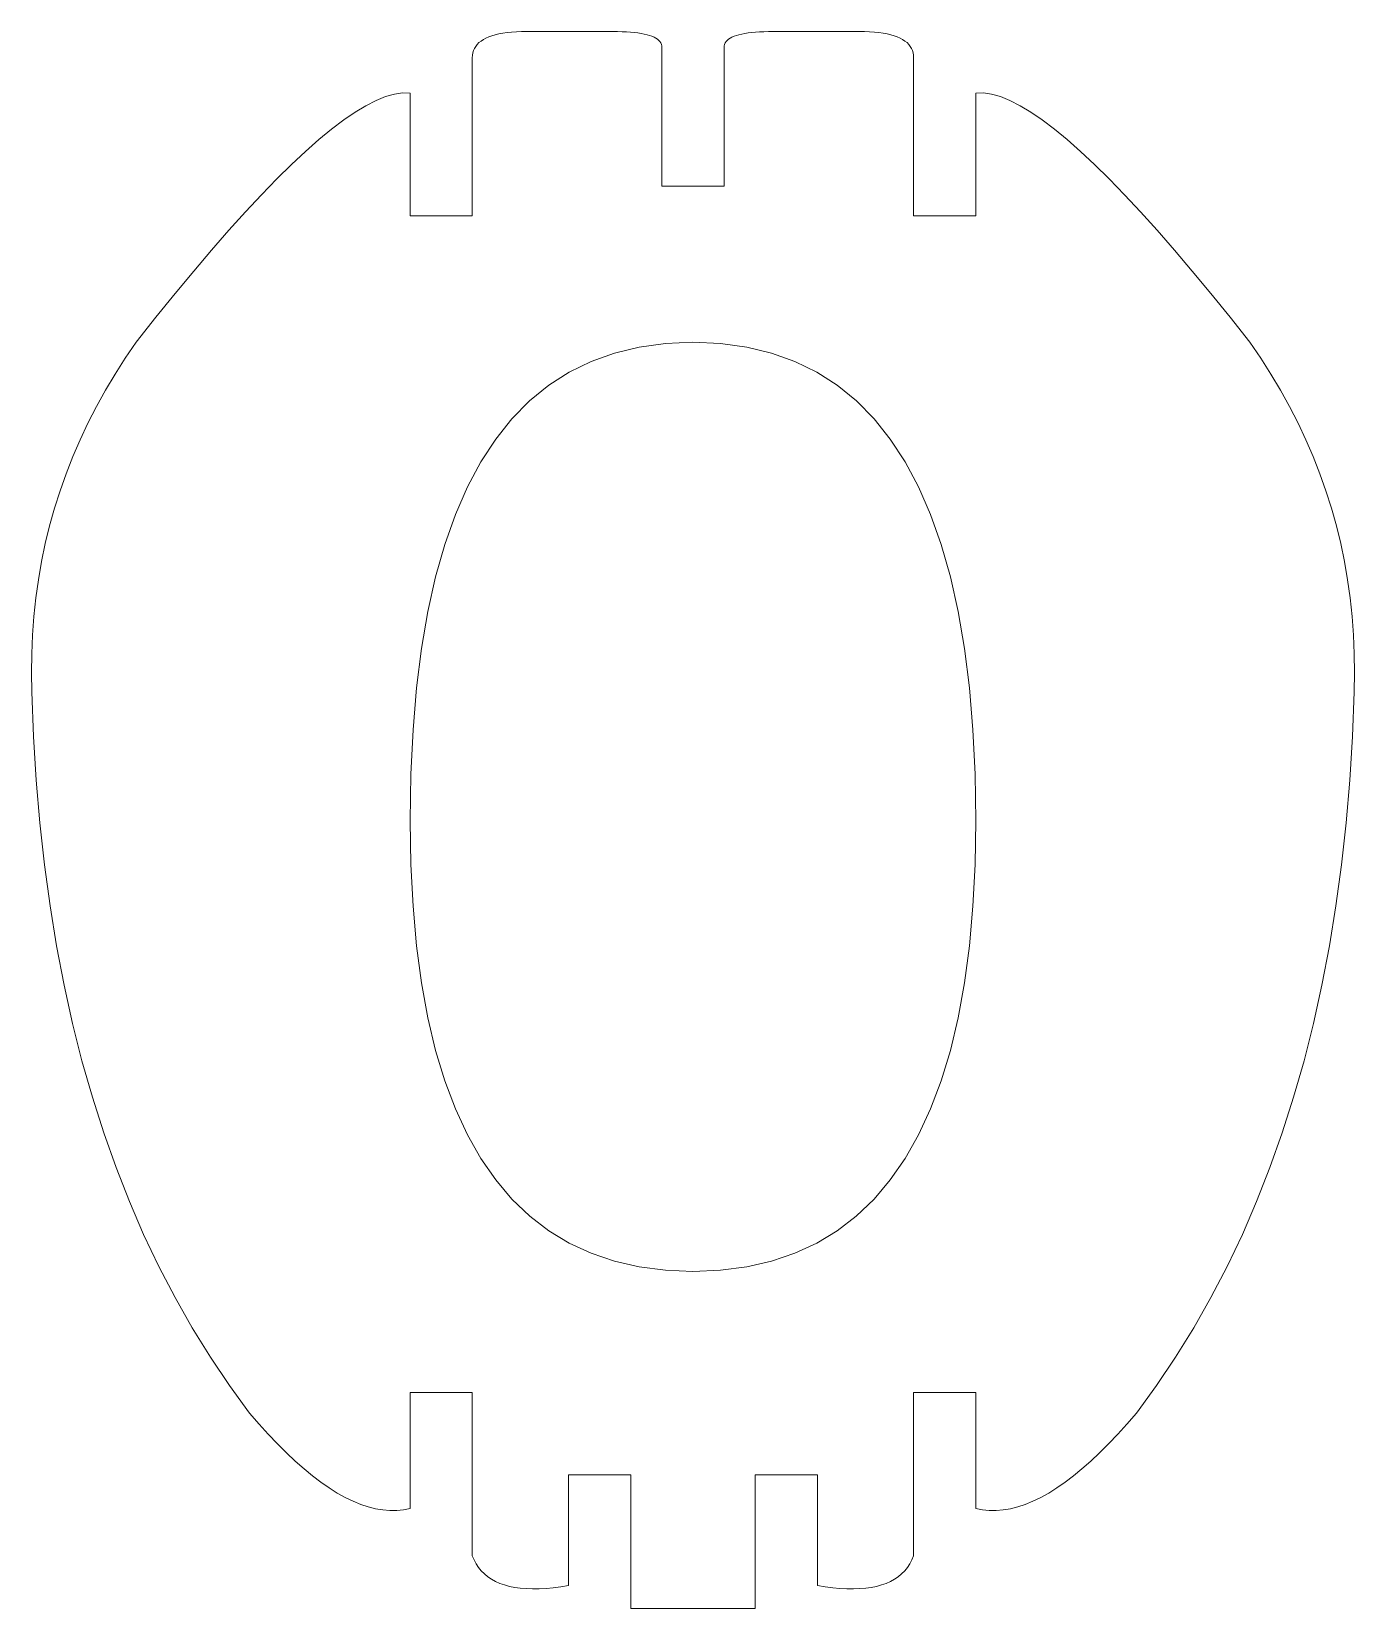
# Model space of a CAD drawing. Header units: inches. Extents: x -318 to 215, y -214 to 306.
# Drawn here: x 100.6 to 157.6, y -135.5 to -67.6 of the extents above; entities that cross this region are included whole.
import ezdxf

# ---------------------------------------------------------------- set-up
doc = ezdxf.new("R2010")
doc.units = ezdxf.units.IN
doc.header["$MEASUREMENT"] = 0
doc.layers.add('Layer 1', color=7, linetype='Continuous')

msp = doc.modelspace()

# ---------------------------------------------------------------- linework, layer by layer
at = {"layer": 'Layer 1', "color": 1, "lineweight": 9}
for points in [[(120.1792, -67.853), (120.1792, -67.853), (120.0681, -67.9126), (120.0681, -67.9126)], [(120.3025, -67.7992), (120.3025, -67.7992), (120.1792, -67.853), (120.1792, -67.853)], [(120.437, -67.751), (120.437, -67.751), (120.3025, -67.7992), (120.3025, -67.7992)], [(120.5836, -67.7085), (120.5836, -67.7085), (120.437, -67.751), (120.437, -67.751)], [(120.7418, -67.6716), (120.7418, -67.6716), (120.5836, -67.7085), (120.5836, -67.7085)], [(120.9115, -67.6404), (120.9115, -67.6404), (120.7418, -67.6716), (120.7418, -67.6716)], [(121.0932, -67.6148), (121.0932, -67.6148), (120.9115, -67.6404), (120.9115, -67.6404)], [(121.2865, -67.5948), (121.2865, -67.5948), (121.0932, -67.6148), (121.0932, -67.6148)], [(121.4915, -67.5809), (121.4915, -67.5809), (121.2865, -67.5948), (121.2865, -67.5948)], [(121.7083, -67.5723), (121.7083, -67.5723), (121.4915, -67.5809), (121.4915, -67.5809)], [(121.9369, -67.5694), (121.9369, -67.5694), (121.7083, -67.5723), (121.7083, -67.5723)], [(121.9369, -67.5694), (121.9369, -67.5694), (121.9369, -67.5694), (121.9369, -67.5694)], [(125.6417, -67.5694), (125.6417, -67.5694), (121.9369, -67.5694), (121.9369, -67.5694)], [(125.6417, -67.5694), (125.6417, -67.5694), (125.6417, -67.5694), (125.6417, -67.5694)], [(125.8481, -67.5711), (125.8481, -67.5711), (125.6417, -67.5694), (125.6417, -67.5694)], [(125.8481, -67.5711), (125.8481, -67.5711), (125.8481, -67.5711), (125.8481, -67.5711)], [(126.044, -67.5764), (126.044, -67.5764), (125.8481, -67.5711), (125.8481, -67.5711)], [(126.044, -67.5764), (126.044, -67.5764), (126.044, -67.5764), (126.044, -67.5764)], [(126.2291, -67.5849), (126.2291, -67.5849), (126.044, -67.5764), (126.044, -67.5764)], [(126.2291, -67.5849), (126.2291, -67.5849), (126.2291, -67.5849), (126.2291, -67.5849)], [(126.4039, -67.5967), (126.4039, -67.5967), (126.2291, -67.5849), (126.2291, -67.5849)], [(126.4039, -67.5967), (126.4039, -67.5967), (126.4039, -67.5967), (126.4039, -67.5967)], [(126.5679, -67.612), (126.5679, -67.612), (126.4039, -67.5967), (126.4039, -67.5967)], [(126.5679, -67.612), (126.5679, -67.612), (126.5679, -67.612), (126.5679, -67.612)], [(126.7214, -67.6306), (126.7214, -67.6306), (126.5679, -67.612), (126.5679, -67.612)], [(126.7214, -67.6306), (126.7214, -67.6306), (126.7214, -67.6306), (126.7214, -67.6306)], [(126.8642, -67.6528), (126.8642, -67.6528), (126.7214, -67.6306), (126.7214, -67.6306)], [(126.8642, -67.6528), (126.8642, -67.6528), (126.8642, -67.6528), (126.8642, -67.6528)], [(126.9967, -67.6784), (126.9967, -67.6784), (126.8642, -67.6528), (126.8642, -67.6528)], [(126.9967, -67.6784), (126.9967, -67.6784), (126.9967, -67.6784), (126.9967, -67.6784)], [(127.1182, -67.7074), (127.1182, -67.7074), (126.9967, -67.6784), (126.9967, -67.6784)], [(127.1182, -67.7074), (127.1182, -67.7074), (127.1182, -67.7074), (127.1182, -67.7074)], [(127.2294, -67.7395), (127.2294, -67.7395), (127.1182, -67.7074), (127.1182, -67.7074)], [(127.2294, -67.7395), (127.2294, -67.7395), (127.2294, -67.7395), (127.2294, -67.7395)], [(127.3299, -67.7755), (127.3299, -67.7755), (127.2294, -67.7395), (127.2294, -67.7395)], [(127.3299, -67.7755), (127.3299, -67.7755), (127.3299, -67.7755), (127.3299, -67.7755)], [(127.42, -67.8144), (127.42, -67.8144), (127.3299, -67.7755), (127.3299, -67.7755)], [(127.42, -67.8144), (127.42, -67.8144), (127.42, -67.8144), (127.42, -67.8144)], [(127.4992, -67.8569), (127.4992, -67.8569), (127.42, -67.8144), (127.42, -67.8144)], [(127.4992, -67.8569), (127.4992, -67.8569), (127.4992, -67.8569), (127.4992, -67.8569)], [(127.5681, -67.9028), (127.5681, -67.9028), (127.4992, -67.8569), (127.4992, -67.8569)], [(130.6269, -67.9028), (130.6269, -67.9028), (130.6957, -67.8569), (130.6957, -67.8569)], [(130.6957, -67.8569), (130.6957, -67.8569), (130.7751, -67.8144), (130.7751, -67.8144)], [(130.7751, -67.8144), (130.7751, -67.8144), (130.865, -67.7755), (130.865, -67.7755)], [(130.865, -67.7755), (130.865, -67.7755), (130.9657, -67.7395), (130.9657, -67.7395)], [(130.9657, -67.7395), (130.9657, -67.7395), (131.0769, -67.7074), (131.0769, -67.7074)], [(131.0769, -67.7074), (131.0769, -67.7074), (131.1986, -67.6784), (131.1986, -67.6784)], [(131.1986, -67.6784), (131.1986, -67.6784), (131.3309, -67.6528), (131.3309, -67.6528)], [(131.3309, -67.6528), (131.3309, -67.6528), (131.4737, -67.6306), (131.4737, -67.6306)], [(131.4737, -67.6306), (131.4737, -67.6306), (131.6272, -67.612), (131.6272, -67.612)], [(131.6272, -67.612), (131.6272, -67.612), (131.7911, -67.5967), (131.7911, -67.5967)], [(131.7911, -67.5967), (131.7911, -67.5967), (131.9659, -67.5849), (131.9659, -67.5849)], [(131.9659, -67.5849), (131.9659, -67.5849), (132.151, -67.5764), (132.151, -67.5764)], [(132.151, -67.5764), (132.151, -67.5764), (132.3468, -67.5711), (132.3468, -67.5711)], [(132.3468, -67.5711), (132.3468, -67.5711), (132.5534, -67.5694), (132.5534, -67.5694)], [(132.5534, -67.5694), (132.5534, -67.5694), (132.5534, -67.5694), (132.5534, -67.5694)], [(132.5534, -67.5694), (132.5534, -67.5694), (136.2585, -67.5694), (136.2585, -67.5694)], [(136.2585, -67.5694), (136.2585, -67.5694), (136.2585, -67.5694), (136.2585, -67.5694)], [(136.2585, -67.5694), (136.2585, -67.5694), (136.4867, -67.5723), (136.4867, -67.5723)], [(136.4867, -67.5723), (136.4867, -67.5723), (136.4867, -67.5723), (136.4867, -67.5723)], [(136.4867, -67.5723), (136.4867, -67.5723), (136.7034, -67.5809), (136.7034, -67.5809)], [(136.7034, -67.5809), (136.7034, -67.5809), (136.7034, -67.5809), (136.7034, -67.5809)], [(136.7034, -67.5809), (136.7034, -67.5809), (136.9085, -67.5948), (136.9085, -67.5948)], [(136.9085, -67.5948), (136.9085, -67.5948), (136.9085, -67.5948), (136.9085, -67.5948)], [(136.9085, -67.5948), (136.9085, -67.5948), (137.1019, -67.6148), (137.1019, -67.6148)], [(137.1019, -67.6148), (137.1019, -67.6148), (137.1019, -67.6148), (137.1019, -67.6148)], [(137.1019, -67.6148), (137.1019, -67.6148), (137.2834, -67.6404), (137.2834, -67.6404)], [(137.2834, -67.6404), (137.2834, -67.6404), (137.2834, -67.6404), (137.2834, -67.6404)], [(137.2834, -67.6404), (137.2834, -67.6404), (137.4533, -67.6716), (137.4533, -67.6716)], [(137.4533, -67.6716), (137.4533, -67.6716), (137.4533, -67.6716), (137.4533, -67.6716)], [(137.4533, -67.6716), (137.4533, -67.6716), (137.6116, -67.7085), (137.6116, -67.7085)], [(137.6116, -67.7085), (137.6116, -67.7085), (137.6116, -67.7085), (137.6116, -67.7085)], [(137.6116, -67.7085), (137.6116, -67.7085), (137.7577, -67.751), (137.7577, -67.751)], [(137.7577, -67.751), (137.7577, -67.751), (137.7577, -67.751), (137.7577, -67.751)], [(137.7577, -67.751), (137.7577, -67.751), (137.8926, -67.7992), (137.8926, -67.7992)], [(137.8926, -67.7992), (137.8926, -67.7992), (137.8926, -67.7992), (137.8926, -67.7992)], [(137.8926, -67.7992), (137.8926, -67.7992), (138.0157, -67.853), (138.0157, -67.853)], [(138.0157, -67.853), (138.0157, -67.853), (138.0157, -67.853), (138.0157, -67.853)], [(138.0157, -67.853), (138.0157, -67.853), (138.1269, -67.9126), (138.1269, -67.9126)], [(119.6171, -68.4881), (119.6171, -68.4881), (119.5994, -68.5931), (119.5994, -68.5931)], [(119.6462, -68.3888), (119.6462, -68.3888), (119.6171, -68.4881), (119.6171, -68.4881)], [(119.6873, -68.2953), (119.6873, -68.2953), (119.6462, -68.3888), (119.6462, -68.3888)], [(119.7401, -68.2074), (119.7401, -68.2074), (119.6873, -68.2953), (119.6873, -68.2953)], [(119.8045, -68.1252), (119.8045, -68.1252), (119.7401, -68.2074), (119.7401, -68.2074)], [(119.8807, -68.0485), (119.8807, -68.0485), (119.8045, -68.1252), (119.8045, -68.1252)], [(119.9685, -67.9777), (119.9685, -67.9777), (119.8807, -68.0485), (119.8807, -68.0485)], [(120.0681, -67.9126), (120.0681, -67.9126), (119.9685, -67.9777), (119.9685, -67.9777)], [(127.5681, -67.9028), (127.5681, -67.9028), (127.5681, -67.9028), (127.5681, -67.9028)], [(127.6262, -67.9521), (127.6262, -67.9521), (127.5681, -67.9028), (127.5681, -67.9028)], [(127.6262, -67.9521), (127.6262, -67.9521), (127.6262, -67.9521), (127.6262, -67.9521)], [(127.674, -68.005), (127.674, -68.005), (127.6262, -67.9521), (127.6262, -67.9521)], [(127.674, -68.005), (127.674, -68.005), (127.674, -68.005), (127.674, -68.005)], [(127.7109, -68.0611), (127.7109, -68.0611), (127.674, -68.005), (127.674, -68.005)], [(127.7109, -68.0611), (127.7109, -68.0611), (127.7109, -68.0611), (127.7109, -68.0611)], [(127.7374, -68.1207), (127.7374, -68.1207), (127.7109, -68.0611), (127.7109, -68.0611)], [(127.7374, -68.1207), (127.7374, -68.1207), (127.7374, -68.1207), (127.7374, -68.1207)], [(127.7532, -68.1835), (127.7532, -68.1835), (127.7374, -68.1207), (127.7374, -68.1207)], [(127.7532, -68.1835), (127.7532, -68.1835), (127.7532, -68.1835), (127.7532, -68.1835)], [(127.7585, -68.25), (127.7585, -68.25), (127.7532, -68.1835), (127.7532, -68.1835)], [(127.7585, -68.25), (127.7585, -68.25), (127.7585, -68.25), (127.7585, -68.25)], [(127.7585, -68.25), (127.7585, -68.25), (127.7585, -74.2227), (127.7585, -74.2227)], [(130.4363, -68.25), (130.4363, -68.25), (130.4417, -68.1835), (130.4417, -68.1835)], [(130.4363, -68.25), (130.4363, -68.25), (130.4363, -68.25), (130.4363, -68.25)], [(130.4363, -68.25), (130.4363, -68.25), (130.4363, -74.2227), (130.4363, -74.2227)], [(130.4417, -68.1835), (130.4417, -68.1835), (130.4575, -68.1207), (130.4575, -68.1207)], [(130.4575, -68.1207), (130.4575, -68.1207), (130.4841, -68.0611), (130.4841, -68.0611)], [(130.4841, -68.0611), (130.4841, -68.0611), (130.5211, -68.005), (130.5211, -68.005)], [(130.5211, -68.005), (130.5211, -68.005), (130.5685, -67.9521), (130.5685, -67.9521)], [(130.5685, -67.9521), (130.5685, -67.9521), (130.6269, -67.9028), (130.6269, -67.9028)], [(138.1269, -67.9126), (138.1269, -67.9126), (138.1269, -67.9126), (138.1269, -67.9126)], [(138.1269, -67.9126), (138.1269, -67.9126), (138.2264, -67.9777), (138.2264, -67.9777)], [(138.2264, -67.9777), (138.2264, -67.9777), (138.2264, -67.9777), (138.2264, -67.9777)], [(138.2264, -67.9777), (138.2264, -67.9777), (138.3145, -68.0485), (138.3145, -68.0485)], [(138.3145, -68.0485), (138.3145, -68.0485), (138.3145, -68.0485), (138.3145, -68.0485)], [(138.3145, -68.0485), (138.3145, -68.0485), (138.3905, -68.1252), (138.3905, -68.1252)], [(138.3905, -68.1252), (138.3905, -68.1252), (138.3905, -68.1252), (138.3905, -68.1252)], [(138.3905, -68.1252), (138.3905, -68.1252), (138.455, -68.2074), (138.455, -68.2074)], [(138.455, -68.2074), (138.455, -68.2074), (138.455, -68.2074), (138.455, -68.2074)], [(138.455, -68.2074), (138.455, -68.2074), (138.5079, -68.2953), (138.5079, -68.2953)], [(138.5079, -68.2953), (138.5079, -68.2953), (138.5079, -68.2953), (138.5079, -68.2953)], [(138.5079, -68.2953), (138.5079, -68.2953), (138.5487, -68.3888), (138.5487, -68.3888)], [(138.5487, -68.3888), (138.5487, -68.3888), (138.5487, -68.3888), (138.5487, -68.3888)], [(138.5487, -68.3888), (138.5487, -68.3888), (138.578, -68.4881), (138.578, -68.4881)], [(138.578, -68.4881), (138.578, -68.4881), (138.578, -68.4881), (138.578, -68.4881)], [(138.578, -68.4881), (138.578, -68.4881), (138.5955, -68.5931), (138.5955, -68.5931)], [(119.5994, -68.5931), (119.5994, -68.5931), (119.5936, -68.7036), (119.5936, -68.7036)], [(119.5936, -68.7036), (119.5936, -68.7036), (119.5936, -68.7036), (119.5936, -68.7036)], [(119.5936, -68.7036), (119.5936, -68.7036), (119.5936, -75.5088), (119.5936, -75.5088)], [(138.5955, -68.5931), (138.5955, -68.5931), (138.5955, -68.5931), (138.5955, -68.5931)], [(138.5955, -68.5931), (138.5955, -68.5931), (138.6014, -68.7036), (138.6014, -68.7036)], [(138.6014, -68.7036), (138.6014, -68.7036), (138.6014, -68.7036), (138.6014, -68.7036)], [(138.6014, -68.7036), (138.6014, -68.7036), (138.6014, -75.5088), (138.6014, -75.5088)], [(115.0124, -70.7613), (115.0124, -70.7613), (115.449, -70.5385), (115.449, -70.5385)], [(115.449, -70.5385), (115.449, -70.5385), (115.8577, -70.3726), (115.8577, -70.3726)], [(115.8577, -70.3726), (115.8577, -70.3726), (116.2383, -70.264), (116.2383, -70.264)], [(116.2383, -70.264), (116.2383, -70.264), (116.591, -70.2123), (116.591, -70.2123)], [(116.591, -70.2123), (116.591, -70.2123), (116.591, -70.2123), (116.591, -70.2123)], [(116.591, -70.2123), (116.591, -70.2123), (116.916, -70.2177), (116.916, -70.2177)], [(116.916, -70.2177), (116.916, -70.2177), (116.916, -70.2177), (116.916, -70.2177)], [(116.916, -75.5088), (116.916, -75.5088), (116.916, -70.2177), (116.916, -70.2177)], [(141.6041, -70.2123), (141.6041, -70.2123), (141.2792, -70.2177), (141.2792, -70.2177)], [(141.2792, -70.2177), (141.2792, -70.2177), (141.2792, -70.2177), (141.2792, -70.2177)], [(141.2792, -75.5088), (141.2792, -75.5088), (141.2792, -70.2177), (141.2792, -70.2177)], [(141.6041, -70.2123), (141.6041, -70.2123), (141.6041, -70.2123), (141.6041, -70.2123)], [(141.9567, -70.264), (141.9567, -70.264), (141.6041, -70.2123), (141.6041, -70.2123)], [(141.9567, -70.264), (141.9567, -70.264), (141.9567, -70.264), (141.9567, -70.264)], [(142.3375, -70.3726), (142.3375, -70.3726), (141.9567, -70.264), (141.9567, -70.264)], [(142.3375, -70.3726), (142.3375, -70.3726), (142.3375, -70.3726), (142.3375, -70.3726)], [(142.7461, -70.5385), (142.7461, -70.5385), (142.3375, -70.3726), (142.3375, -70.3726)], [(142.7461, -70.5385), (142.7461, -70.5385), (142.7461, -70.5385), (142.7461, -70.5385)], [(143.1828, -70.7613), (143.1828, -70.7613), (142.7461, -70.5385), (142.7461, -70.5385)], [(114.0553, -71.378), (114.0553, -71.378), (114.5478, -71.041), (114.5478, -71.041)], [(114.5478, -71.041), (114.5478, -71.041), (115.0124, -70.7613), (115.0124, -70.7613)], [(143.1828, -70.7613), (143.1828, -70.7613), (143.1828, -70.7613), (143.1828, -70.7613)], [(143.6473, -71.041), (143.6473, -71.041), (143.1828, -70.7613), (143.1828, -70.7613)], [(143.6473, -71.041), (143.6473, -71.041), (143.6473, -71.041), (143.6473, -71.041)], [(144.1396, -71.378), (144.1396, -71.378), (143.6473, -71.041), (143.6473, -71.041)], [(112.9867, -72.2228), (112.9867, -72.2228), (113.5349, -71.772), (113.5349, -71.772)], [(113.5349, -71.772), (113.5349, -71.772), (114.0553, -71.378), (114.0553, -71.378)], [(144.1396, -71.378), (144.1396, -71.378), (144.1396, -71.378), (144.1396, -71.378)], [(144.66, -71.772), (144.66, -71.772), (144.1396, -71.378), (144.1396, -71.378)], [(144.66, -71.772), (144.66, -71.772), (144.66, -71.772), (144.66, -71.772)], [(145.2085, -72.2228), (145.2085, -72.2228), (144.66, -71.772), (144.66, -71.772)], [(112.4102, -72.7309), (112.4102, -72.7309), (112.9867, -72.2228), (112.9867, -72.2228)], [(145.2085, -72.2228), (145.2085, -72.2228), (145.2085, -72.2228), (145.2085, -72.2228)], [(145.7847, -72.7309), (145.7847, -72.7309), (145.2085, -72.2228), (145.2085, -72.2228)], [(111.1739, -73.9179), (111.1739, -73.9179), (111.8061, -73.2959), (111.8061, -73.2959)], [(111.8061, -73.2959), (111.8061, -73.2959), (112.4102, -72.7309), (112.4102, -72.7309)], [(145.7847, -72.7309), (145.7847, -72.7309), (145.7847, -72.7309), (145.7847, -72.7309)], [(146.389, -73.2959), (146.389, -73.2959), (145.7847, -72.7309), (145.7847, -72.7309)], [(146.389, -73.2959), (146.389, -73.2959), (146.389, -73.2959), (146.389, -73.2959)], [(147.0212, -73.9179), (147.0212, -73.9179), (146.389, -73.2959), (146.389, -73.2959)], [(110.5137, -74.5971), (110.5137, -74.5971), (111.1739, -73.9179), (111.1739, -73.9179)], [(147.0212, -73.9179), (147.0212, -73.9179), (147.0212, -73.9179), (147.0212, -73.9179)], [(147.6812, -74.5971), (147.6812, -74.5971), (147.0212, -73.9179), (147.0212, -73.9179)], [(109.8257, -75.3331), (109.8257, -75.3331), (110.5137, -74.5971), (110.5137, -74.5971)], [(127.7585, -74.2227), (127.7585, -74.2227), (127.7585, -74.2227), (127.7585, -74.2227)], [(127.7585, -74.2227), (127.7585, -74.2227), (130.4363, -74.2227), (130.4363, -74.2227)], [(147.6812, -74.5971), (147.6812, -74.5971), (147.6812, -74.5971), (147.6812, -74.5971)], [(148.3692, -75.3331), (148.3692, -75.3331), (147.6812, -74.5971), (147.6812, -74.5971)], [(109.1098, -76.1263), (109.1098, -76.1263), (109.8257, -75.3331), (109.8257, -75.3331)], [(148.3692, -75.3331), (148.3692, -75.3331), (148.3692, -75.3331), (148.3692, -75.3331)], [(149.0853, -76.1263), (149.0853, -76.1263), (148.3692, -75.3331), (148.3692, -75.3331)], [(116.916, -75.5088), (116.916, -75.5088), (116.916, -75.5088), (116.916, -75.5088)], [(119.5936, -75.5088), (119.5936, -75.5088), (116.916, -75.5088), (116.916, -75.5088)], [(138.6014, -75.5088), (138.6014, -75.5088), (138.6014, -75.5088), (138.6014, -75.5088)], [(138.6014, -75.5088), (138.6014, -75.5088), (141.2792, -75.5088), (141.2792, -75.5088)], [(108.3659, -76.9765), (108.3659, -76.9765), (109.1098, -76.1263), (109.1098, -76.1263)], [(149.0853, -76.1263), (149.0853, -76.1263), (149.0853, -76.1263), (149.0853, -76.1263)], [(149.8292, -76.9765), (149.8292, -76.9765), (149.0853, -76.1263), (149.0853, -76.1263)], [(107.594, -77.8838), (107.594, -77.8838), (108.3659, -76.9765), (108.3659, -76.9765)], [(149.8292, -76.9765), (149.8292, -76.9765), (149.8292, -76.9765), (149.8292, -76.9765)], [(150.6009, -77.8838), (150.6009, -77.8838), (149.8292, -76.9765), (149.8292, -76.9765)], [(106.7942, -78.8482), (106.7942, -78.8482), (107.594, -77.8838), (107.594, -77.8838)], [(150.6009, -77.8838), (150.6009, -77.8838), (150.6009, -77.8838), (150.6009, -77.8838)], [(151.4009, -78.8482), (151.4009, -78.8482), (150.6009, -77.8838), (150.6009, -77.8838)], [(105.9666, -79.8696), (105.9666, -79.8696), (106.7942, -78.8482), (106.7942, -78.8482)], [(151.4009, -78.8482), (151.4009, -78.8482), (151.4009, -78.8482), (151.4009, -78.8482)], [(152.2285, -79.8696), (152.2285, -79.8696), (151.4009, -78.8482), (151.4009, -78.8482)], [(105.1107, -80.9478), (105.1107, -80.9478), (105.9666, -79.8696), (105.9666, -79.8696)], [(152.2285, -79.8696), (152.2285, -79.8696), (152.2285, -79.8696), (152.2285, -79.8696)], [(153.0842, -80.9478), (153.0842, -80.9478), (152.2285, -79.8696), (152.2285, -79.8696)], [(105.1107, -80.9478), (105.1107, -80.9478), (104.6456, -81.6287), (104.6456, -81.6287)], [(125.717, -81.4112), (125.717, -81.4112), (124.7121, -81.7717), (124.7121, -81.7717)], [(126.7832, -81.1539), (126.7832, -81.1539), (125.717, -81.4112), (125.717, -81.4112)], [(127.9097, -80.9994), (127.9097, -80.9994), (126.7832, -81.1539), (126.7832, -81.1539)], [(129.0975, -80.9478), (129.0975, -80.9478), (127.9097, -80.9994), (127.9097, -80.9994)], [(129.0975, -80.9478), (129.0975, -80.9478), (129.0975, -80.9478), (129.0975, -80.9478)], [(129.0975, -80.9478), (129.0975, -80.9478), (130.2854, -80.9994), (130.2854, -80.9994)], [(130.2854, -80.9994), (130.2854, -80.9994), (130.2854, -80.9994), (130.2854, -80.9994)], [(130.2854, -80.9994), (130.2854, -80.9994), (131.412, -81.1539), (131.412, -81.1539)], [(131.412, -81.1539), (131.412, -81.1539), (131.412, -81.1539), (131.412, -81.1539)], [(131.412, -81.1539), (131.412, -81.1539), (132.4778, -81.4112), (132.4778, -81.4112)], [(132.4778, -81.4112), (132.4778, -81.4112), (132.4778, -81.4112), (132.4778, -81.4112)], [(132.4778, -81.4112), (132.4778, -81.4112), (133.4828, -81.7717), (133.4828, -81.7717)], [(153.0842, -80.9478), (153.0842, -80.9478), (153.0842, -80.9478), (153.0842, -80.9478)], [(153.0842, -80.9478), (153.0842, -80.9478), (153.5495, -81.6287), (153.5495, -81.6287)], [(104.6456, -81.6287), (104.6456, -81.6287), (104.206, -82.3173), (104.206, -82.3173)], [(124.7121, -81.7717), (124.7121, -81.7717), (123.7682, -82.2353), (123.7682, -82.2353)], [(133.4828, -81.7717), (133.4828, -81.7717), (133.4828, -81.7717), (133.4828, -81.7717)], [(133.4828, -81.7717), (133.4828, -81.7717), (134.4269, -82.2353), (134.4269, -82.2353)], [(153.5495, -81.6287), (153.5495, -81.6287), (153.5495, -81.6287), (153.5495, -81.6287)], [(153.5495, -81.6287), (153.5495, -81.6287), (153.9892, -82.3173), (153.9892, -82.3173)], [(104.206, -82.3173), (104.206, -82.3173), (103.7913, -83.0134), (103.7913, -83.0134)], [(122.8849, -82.8018), (122.8849, -82.8018), (122.0629, -83.4714), (122.0629, -83.4714)], [(123.7682, -82.2353), (123.7682, -82.2353), (122.8849, -82.8018), (122.8849, -82.8018)], [(134.4269, -82.2353), (134.4269, -82.2353), (134.4269, -82.2353), (134.4269, -82.2353)], [(134.4269, -82.2353), (134.4269, -82.2353), (135.31, -82.8018), (135.31, -82.8018)], [(135.31, -82.8018), (135.31, -82.8018), (135.31, -82.8018), (135.31, -82.8018)], [(135.31, -82.8018), (135.31, -82.8018), (136.1322, -83.4714), (136.1322, -83.4714)], [(153.9892, -82.3173), (153.9892, -82.3173), (153.9892, -82.3173), (153.9892, -82.3173)], [(153.9892, -82.3173), (153.9892, -82.3173), (154.4034, -83.0134), (154.4034, -83.0134)], [(103.7913, -83.0134), (103.7913, -83.0134), (103.4022, -83.7171), (103.4022, -83.7171)], [(122.0629, -83.4714), (122.0629, -83.4714), (121.3013, -84.2437), (121.3013, -84.2437)], [(136.1322, -83.4714), (136.1322, -83.4714), (136.1322, -83.4714), (136.1322, -83.4714)], [(136.1322, -83.4714), (136.1322, -83.4714), (136.8938, -84.2437), (136.8938, -84.2437)], [(154.4034, -83.0134), (154.4034, -83.0134), (154.4034, -83.0134), (154.4034, -83.0134)], [(154.4034, -83.0134), (154.4034, -83.0134), (154.7927, -83.7171), (154.7927, -83.7171)], [(103.4022, -83.7171), (103.4022, -83.7171), (103.0386, -84.4283), (103.0386, -84.4283)], [(154.7927, -83.7171), (154.7927, -83.7171), (154.7927, -83.7171), (154.7927, -83.7171)], [(154.7927, -83.7171), (154.7927, -83.7171), (155.1564, -84.4283), (155.1564, -84.4283)], [(103.0386, -84.4283), (103.0386, -84.4283), (102.7003, -85.1472), (102.7003, -85.1472)], [(121.3013, -84.2437), (121.3013, -84.2437), (120.6009, -85.1191), (120.6009, -85.1191)], [(136.8938, -84.2437), (136.8938, -84.2437), (136.8938, -84.2437), (136.8938, -84.2437)], [(136.8938, -84.2437), (136.8938, -84.2437), (137.5941, -85.1191), (137.5941, -85.1191)], [(155.1564, -84.4283), (155.1564, -84.4283), (155.1564, -84.4283), (155.1564, -84.4283)], [(155.1564, -84.4283), (155.1564, -84.4283), (155.4947, -85.1472), (155.4947, -85.1472)], [(102.7003, -85.1472), (102.7003, -85.1472), (102.3872, -85.8734), (102.3872, -85.8734)], [(120.6009, -85.1191), (120.6009, -85.1191), (119.9614, -86.0978), (119.9614, -86.0978)], [(137.5941, -85.1191), (137.5941, -85.1191), (137.5941, -85.1191), (137.5941, -85.1191)], [(137.5941, -85.1191), (137.5941, -85.1191), (138.2337, -86.0978), (138.2337, -86.0978)], [(155.4947, -85.1472), (155.4947, -85.1472), (155.4947, -85.1472), (155.4947, -85.1472)], [(155.4947, -85.1472), (155.4947, -85.1472), (155.8077, -85.8734), (155.8077, -85.8734)], [(102.3872, -85.8734), (102.3872, -85.8734), (102.0995, -86.6075), (102.0995, -86.6075)], [(119.9614, -86.0978), (119.9614, -86.0978), (119.3829, -87.1793), (119.3829, -87.1793)], [(138.2337, -86.0978), (138.2337, -86.0978), (138.2337, -86.0978), (138.2337, -86.0978)], [(138.2337, -86.0978), (138.2337, -86.0978), (138.8121, -87.1793), (138.8121, -87.1793)], [(155.8077, -85.8734), (155.8077, -85.8734), (155.8077, -85.8734), (155.8077, -85.8734)], [(155.8077, -85.8734), (155.8077, -85.8734), (156.0954, -86.6075), (156.0954, -86.6075)], [(102.0995, -86.6075), (102.0995, -86.6075), (101.8375, -87.3488), (101.8375, -87.3488)], [(156.0954, -86.6075), (156.0954, -86.6075), (156.0954, -86.6075), (156.0954, -86.6075)], [(156.0954, -86.6075), (156.0954, -86.6075), (156.3577, -87.3488), (156.3577, -87.3488)], [(101.8375, -87.3488), (101.8375, -87.3488), (101.6004, -88.0978), (101.6004, -88.0978)], [(119.3829, -87.1793), (119.3829, -87.1793), (118.8651, -88.3638), (118.8651, -88.3638)], [(138.8121, -87.1793), (138.8121, -87.1793), (138.8121, -87.1793), (138.8121, -87.1793)], [(138.8121, -87.1793), (138.8121, -87.1793), (139.3297, -88.3638), (139.3297, -88.3638)], [(156.3577, -87.3488), (156.3577, -87.3488), (156.3577, -87.3488), (156.3577, -87.3488)], [(156.3577, -87.3488), (156.3577, -87.3488), (156.5947, -88.0978), (156.5947, -88.0978)], [(101.6004, -88.0978), (101.6004, -88.0978), (101.3888, -88.8545), (101.3888, -88.8545)], [(156.5947, -88.0978), (156.5947, -88.0978), (156.5947, -88.0978), (156.5947, -88.0978)], [(156.5947, -88.0978), (156.5947, -88.0978), (156.8064, -88.8545), (156.8064, -88.8545)], [(101.3888, -88.8545), (101.3888, -88.8545), (101.2025, -89.6187), (101.2025, -89.6187)], [(118.8651, -88.3638), (118.8651, -88.3638), (118.4085, -89.6513), (118.4085, -89.6513)], [(139.3297, -88.3638), (139.3297, -88.3638), (139.3297, -88.3638), (139.3297, -88.3638)], [(139.3297, -88.3638), (139.3297, -88.3638), (139.7866, -89.6513), (139.7866, -89.6513)], [(156.8064, -88.8545), (156.8064, -88.8545), (156.8064, -88.8545), (156.8064, -88.8545)], [(156.8064, -88.8545), (156.8064, -88.8545), (156.9924, -89.6187), (156.9924, -89.6187)], [(101.2025, -89.6187), (101.2025, -89.6187), (101.0416, -90.3905), (101.0416, -90.3905)], [(156.9924, -89.6187), (156.9924, -89.6187), (156.9924, -89.6187), (156.9924, -89.6187)], [(156.9924, -89.6187), (156.9924, -89.6187), (157.1535, -90.3905), (157.1535, -90.3905)], [(118.4085, -89.6513), (118.4085, -89.6513), (118.0126, -91.0418), (118.0126, -91.0418)], [(139.7866, -89.6513), (139.7866, -89.6513), (139.7866, -89.6513), (139.7866, -89.6513)], [(139.7866, -89.6513), (139.7866, -89.6513), (140.1825, -91.0418), (140.1825, -91.0418)], [(101.0416, -90.3905), (101.0416, -90.3905), (100.906, -91.1698), (100.906, -91.1698)], [(157.1535, -90.3905), (157.1535, -90.3905), (157.1535, -90.3905), (157.1535, -90.3905)], [(157.1535, -90.3905), (157.1535, -90.3905), (157.2891, -91.1698), (157.2891, -91.1698)], [(100.906, -91.1698), (100.906, -91.1698), (100.7957, -91.9566), (100.7957, -91.9566)], [(118.0126, -91.0418), (118.0126, -91.0418), (117.6776, -92.5351), (117.6776, -92.5351)], [(140.1825, -91.0418), (140.1825, -91.0418), (140.1825, -91.0418), (140.1825, -91.0418)], [(140.1825, -91.0418), (140.1825, -91.0418), (140.5174, -92.5351), (140.5174, -92.5351)], [(157.2891, -91.1698), (157.2891, -91.1698), (157.2891, -91.1698), (157.2891, -91.1698)], [(157.2891, -91.1698), (157.2891, -91.1698), (157.3992, -91.9566), (157.3992, -91.9566)], [(100.7957, -91.9566), (100.7957, -91.9566), (100.7109, -92.7511), (100.7109, -92.7511)], [(157.3992, -91.9566), (157.3992, -91.9566), (157.3992, -91.9566), (157.3992, -91.9566)], [(157.3992, -91.9566), (157.3992, -91.9566), (157.4842, -92.7511), (157.4842, -92.7511)], [(100.7109, -92.7511), (100.7109, -92.7511), (100.6514, -93.553), (100.6514, -93.553)], [(117.6776, -92.5351), (117.6776, -92.5351), (117.4036, -94.1317), (117.4036, -94.1317)], [(140.5174, -92.5351), (140.5174, -92.5351), (140.5174, -92.5351), (140.5174, -92.5351)], [(140.5174, -92.5351), (140.5174, -92.5351), (140.7915, -94.1317), (140.7915, -94.1317)], [(157.4842, -92.7511), (157.4842, -92.7511), (157.4842, -92.7511), (157.4842, -92.7511)], [(157.4842, -92.7511), (157.4842, -92.7511), (157.5437, -93.553), (157.5437, -93.553)], [(100.6514, -93.553), (100.6514, -93.553), (100.6172, -94.3623), (100.6172, -94.3623)], [(157.5437, -93.553), (157.5437, -93.553), (157.5437, -93.553), (157.5437, -93.553)], [(157.5437, -93.553), (157.5437, -93.553), (157.5777, -94.3623), (157.5777, -94.3623)], [(100.6172, -94.3623), (100.6172, -94.3623), (100.6085, -95.1796), (100.6085, -95.1796)], [(117.4036, -94.1317), (117.4036, -94.1317), (117.1905, -95.8312), (117.1905, -95.8312)], [(140.7915, -94.1317), (140.7915, -94.1317), (140.7915, -94.1317), (140.7915, -94.1317)], [(140.7915, -94.1317), (140.7915, -94.1317), (141.0045, -95.8312), (141.0045, -95.8312)], [(157.5777, -94.3623), (157.5777, -94.3623), (157.5777, -94.3623), (157.5777, -94.3623)], [(157.5777, -94.3623), (157.5777, -94.3623), (157.5866, -95.1796), (157.5866, -95.1796)], [(100.6085, -95.1796), (100.6085, -95.1796), (100.6085, -95.1796), (100.6085, -95.1796)], [(100.6085, -95.1796), (100.6085, -95.1796), (100.6251, -96.0043), (100.6251, -96.0043)], [(157.5866, -95.1796), (157.5866, -95.1796), (157.57, -96.0043), (157.57, -96.0043)], [(100.6251, -96.0043), (100.6251, -96.0043), (100.6251, -96.0043), (100.6251, -96.0043)], [(100.6251, -96.0043), (100.6251, -96.0043), (100.6977, -97.9229), (100.6977, -97.9229)], [(117.1905, -95.8312), (117.1905, -95.8312), (117.0382, -97.6336), (117.0382, -97.6336)], [(141.0045, -95.8312), (141.0045, -95.8312), (141.0045, -95.8312), (141.0045, -95.8312)], [(141.0045, -95.8312), (141.0045, -95.8312), (141.1569, -97.6336), (141.1569, -97.6336)], [(157.57, -96.0043), (157.57, -96.0043), (157.4974, -97.9229), (157.4974, -97.9229)], [(117.0382, -97.6336), (117.0382, -97.6336), (116.9472, -99.5391), (116.9472, -99.5391)], [(141.1569, -97.6336), (141.1569, -97.6336), (141.1569, -97.6336), (141.1569, -97.6336)], [(141.1569, -97.6336), (141.1569, -97.6336), (141.2481, -99.5391), (141.2481, -99.5391)], [(100.6977, -97.9229), (100.6977, -97.9229), (100.6977, -97.9229), (100.6977, -97.9229)], [(100.6977, -97.9229), (100.6977, -97.9229), (100.8121, -99.8027), (100.8121, -99.8027)], [(157.4974, -97.9229), (157.4974, -97.9229), (157.3828, -99.8027), (157.3828, -99.8027)], [(100.8121, -99.8027), (100.8121, -99.8027), (100.8121, -99.8027), (100.8121, -99.8027)], [(100.8121, -99.8027), (100.8121, -99.8027), (100.9681, -101.6444), (100.9681, -101.6444)], [(116.9472, -99.5391), (116.9472, -99.5391), (116.9167, -101.5475), (116.9167, -101.5475)], [(141.2481, -99.5391), (141.2481, -99.5391), (141.2481, -99.5391), (141.2481, -99.5391)], [(141.2481, -99.5391), (141.2481, -99.5391), (141.2784, -101.5475), (141.2784, -101.5475)], [(157.3828, -99.8027), (157.3828, -99.8027), (157.2269, -101.6444), (157.2269, -101.6444)], [(100.9681, -101.6444), (100.9681, -101.6444), (100.9681, -101.6444), (100.9681, -101.6444)], [(100.9681, -101.6444), (100.9681, -101.6444), (101.1658, -103.4472), (101.1658, -103.4472)], [(116.9167, -101.5475), (116.9167, -101.5475), (116.9167, -101.5475), (116.9167, -101.5475)], [(116.9167, -101.5475), (116.9167, -101.5475), (116.9472, -103.4381), (116.9472, -103.4381)], [(141.2784, -101.5475), (141.2784, -101.5475), (141.2479, -103.4381), (141.2479, -103.4381)], [(157.2269, -101.6444), (157.2269, -101.6444), (157.0291, -103.4472), (157.0291, -103.4472)], [(101.1658, -103.4472), (101.1658, -103.4472), (101.1658, -103.4472), (101.1658, -103.4472)], [(101.1658, -103.4472), (101.1658, -103.4472), (101.4053, -105.2115), (101.4053, -105.2115)], [(116.9472, -103.4381), (116.9472, -103.4381), (116.9472, -103.4381), (116.9472, -103.4381)], [(116.9472, -103.4381), (116.9472, -103.4381), (117.0384, -105.2317), (117.0384, -105.2317)], [(141.2479, -103.4381), (141.2479, -103.4381), (141.1567, -105.2317), (141.1567, -105.2317)], [(157.0291, -103.4472), (157.0291, -103.4472), (156.7896, -105.2115), (156.7896, -105.2115)], [(101.4053, -105.2115), (101.4053, -105.2115), (101.4053, -105.2115), (101.4053, -105.2115)], [(101.4053, -105.2115), (101.4053, -105.2115), (101.6864, -106.9377), (101.6864, -106.9377)], [(117.0384, -105.2317), (117.0384, -105.2317), (117.0384, -105.2317), (117.0384, -105.2317)], [(117.0384, -105.2317), (117.0384, -105.2317), (117.1906, -106.9285), (117.1906, -106.9285)], [(141.1567, -105.2317), (141.1567, -105.2317), (141.0043, -106.9285), (141.0043, -106.9285)], [(156.7896, -105.2115), (156.7896, -105.2115), (156.5087, -106.9377), (156.5087, -106.9377)], [(101.6864, -106.9377), (101.6864, -106.9377), (101.6864, -106.9377), (101.6864, -106.9377)], [(101.6864, -106.9377), (101.6864, -106.9377), (102.0092, -108.6252), (102.0092, -108.6252)], [(117.1906, -106.9285), (117.1906, -106.9285), (117.1906, -106.9285), (117.1906, -106.9285)], [(117.1906, -106.9285), (117.1906, -106.9285), (117.4038, -108.5283), (117.4038, -108.5283)], [(141.0043, -106.9285), (141.0043, -106.9285), (140.7913, -108.5283), (140.7913, -108.5283)], [(156.5087, -106.9377), (156.5087, -106.9377), (156.1857, -108.6252), (156.1857, -108.6252)], [(102.0092, -108.6252), (102.0092, -108.6252), (102.0092, -108.6252), (102.0092, -108.6252)], [(102.0092, -108.6252), (102.0092, -108.6252), (102.3737, -110.2739), (102.3737, -110.2739)], [(117.4038, -108.5283), (117.4038, -108.5283), (117.4038, -108.5283), (117.4038, -108.5283)], [(117.4038, -108.5283), (117.4038, -108.5283), (117.6779, -110.0314), (117.6779, -110.0314)], [(140.7913, -108.5283), (140.7913, -108.5283), (140.5172, -110.0314), (140.5172, -110.0314)], [(156.1857, -108.6252), (156.1857, -108.6252), (155.8211, -110.2739), (155.8211, -110.2739)], [(102.3737, -110.2739), (102.3737, -110.2739), (102.3737, -110.2739), (102.3737, -110.2739)], [(102.3737, -110.2739), (102.3737, -110.2739), (102.7799, -111.8844), (102.7799, -111.8844)], [(117.6779, -110.0314), (117.6779, -110.0314), (117.6779, -110.0314), (117.6779, -110.0314)], [(117.6779, -110.0314), (117.6779, -110.0314), (118.013, -111.4375), (118.013, -111.4375)], [(140.5172, -110.0314), (140.5172, -110.0314), (140.1821, -111.4375), (140.1821, -111.4375)], [(155.8211, -110.2739), (155.8211, -110.2739), (155.4149, -111.8844), (155.4149, -111.8844)], [(102.7799, -111.8844), (102.7799, -111.8844), (102.7799, -111.8844), (102.7799, -111.8844)], [(102.7799, -111.8844), (102.7799, -111.8844), (103.2278, -113.4563), (103.2278, -113.4563)], [(118.013, -111.4375), (118.013, -111.4375), (118.013, -111.4375), (118.013, -111.4375)], [(118.013, -111.4375), (118.013, -111.4375), (118.4089, -112.7468), (118.4089, -112.7468)], [(140.1821, -111.4375), (140.1821, -111.4375), (139.7863, -112.7468), (139.7863, -112.7468)], [(155.4149, -111.8844), (155.4149, -111.8844), (154.9671, -113.4563), (154.9671, -113.4563)], [(118.4089, -112.7468), (118.4089, -112.7468), (118.4089, -112.7468), (118.4089, -112.7468)], [(118.4089, -112.7468), (118.4089, -112.7468), (118.8655, -113.9592), (118.8655, -113.9592)], [(139.7863, -112.7468), (139.7863, -112.7468), (139.3295, -113.9592), (139.3295, -113.9592)], [(103.2278, -113.4563), (103.2278, -113.4563), (103.2278, -113.4563), (103.2278, -113.4563)], [(103.2278, -113.4563), (103.2278, -113.4563), (103.7176, -114.9897), (103.7176, -114.9897)], [(118.8655, -113.9592), (118.8655, -113.9592), (118.8655, -113.9592), (118.8655, -113.9592)], [(118.8655, -113.9592), (118.8655, -113.9592), (119.3832, -115.0749), (119.3832, -115.0749)], [(139.3295, -113.9592), (139.3295, -113.9592), (138.8117, -115.0749), (138.8117, -115.0749)], [(154.9671, -113.4563), (154.9671, -113.4563), (154.4774, -114.9897), (154.4774, -114.9897)], [(103.7176, -114.9897), (103.7176, -114.9897), (103.7176, -114.9897), (103.7176, -114.9897)], [(103.7176, -114.9897), (103.7176, -114.9897), (104.2489, -116.4844), (104.2489, -116.4844)], [(119.3832, -115.0749), (119.3832, -115.0749), (119.3832, -115.0749), (119.3832, -115.0749)], [(119.3832, -115.0749), (119.3832, -115.0749), (119.9618, -116.0935), (119.9618, -116.0935)], [(138.8117, -115.0749), (138.8117, -115.0749), (138.2334, -116.0935), (138.2334, -116.0935)], [(154.4774, -114.9897), (154.4774, -114.9897), (153.9463, -116.4844), (153.9463, -116.4844)], [(119.9618, -116.0935), (119.9618, -116.0935), (119.9618, -116.0935), (119.9618, -116.0935)], [(119.9618, -116.0935), (119.9618, -116.0935), (120.6012, -117.0152), (120.6012, -117.0152)], [(138.2334, -116.0935), (138.2334, -116.0935), (137.5937, -117.0152), (137.5937, -117.0152)], [(104.2489, -116.4844), (104.2489, -116.4844), (104.2489, -116.4844), (104.2489, -116.4844)], [(104.2489, -116.4844), (104.2489, -116.4844), (104.8219, -117.9407), (104.8219, -117.9407)], [(153.9463, -116.4844), (153.9463, -116.4844), (153.3732, -117.9407), (153.3732, -117.9407)], [(120.6012, -117.0152), (120.6012, -117.0152), (120.6012, -117.0152), (120.6012, -117.0152)], [(120.6012, -117.0152), (120.6012, -117.0152), (121.3017, -117.8402), (121.3017, -117.8402)], [(137.5937, -117.0152), (137.5937, -117.0152), (136.8932, -117.8402), (136.8932, -117.8402)], [(104.8219, -117.9407), (104.8219, -117.9407), (104.8219, -117.9407), (104.8219, -117.9407)], [(104.8219, -117.9407), (104.8219, -117.9407), (105.4364, -119.3587), (105.4364, -119.3587)], [(121.3017, -117.8402), (121.3017, -117.8402), (121.3017, -117.8402), (121.3017, -117.8402)], [(121.3017, -117.8402), (121.3017, -117.8402), (122.0631, -118.5681), (122.0631, -118.5681)], [(136.8932, -117.8402), (136.8932, -117.8402), (136.132, -118.5681), (136.132, -118.5681)], [(153.3732, -117.9407), (153.3732, -117.9407), (152.7587, -119.3587), (152.7587, -119.3587)], [(122.0631, -118.5681), (122.0631, -118.5681), (122.0631, -118.5681), (122.0631, -118.5681)], [(122.0631, -118.5681), (122.0631, -118.5681), (122.8851, -119.1993), (122.8851, -119.1993)], [(136.132, -118.5681), (136.132, -118.5681), (135.3099, -119.1993), (135.3099, -119.1993)], [(105.4364, -119.3587), (105.4364, -119.3587), (105.4364, -119.3587), (105.4364, -119.3587)], [(105.4364, -119.3587), (105.4364, -119.3587), (106.0928, -120.7379), (106.0928, -120.7379)], [(122.8851, -119.1993), (122.8851, -119.1993), (122.8851, -119.1993), (122.8851, -119.1993)], [(122.8851, -119.1993), (122.8851, -119.1993), (123.7684, -119.7335), (123.7684, -119.7335)], [(135.3099, -119.1993), (135.3099, -119.1993), (134.4267, -119.7335), (134.4267, -119.7335)], [(152.7587, -119.3587), (152.7587, -119.3587), (152.1023, -120.7379), (152.1023, -120.7379)], [(123.7684, -119.7335), (123.7684, -119.7335), (123.7684, -119.7335), (123.7684, -119.7335)], [(123.7684, -119.7335), (123.7684, -119.7335), (124.7125, -120.1709), (124.7125, -120.1709)], [(124.7125, -120.1709), (124.7125, -120.1709), (124.7125, -120.1709), (124.7125, -120.1709)], [(124.7125, -120.1709), (124.7125, -120.1709), (125.7172, -120.5114), (125.7172, -120.5114)], [(133.4826, -120.1709), (133.4826, -120.1709), (132.4776, -120.5114), (132.4776, -120.5114)], [(134.4267, -119.7335), (134.4267, -119.7335), (133.4826, -120.1709), (133.4826, -120.1709)], [(106.0928, -120.7379), (106.0928, -120.7379), (106.0928, -120.7379), (106.0928, -120.7379)], [(106.0928, -120.7379), (106.0928, -120.7379), (106.7908, -122.0788), (106.7908, -122.0788)], [(125.7172, -120.5114), (125.7172, -120.5114), (125.7172, -120.5114), (125.7172, -120.5114)], [(125.7172, -120.5114), (125.7172, -120.5114), (126.7833, -120.7551), (126.7833, -120.7551)], [(126.7833, -120.7551), (126.7833, -120.7551), (126.7833, -120.7551), (126.7833, -120.7551)], [(126.7833, -120.7551), (126.7833, -120.7551), (127.9099, -120.9018), (127.9099, -120.9018)], [(131.412, -120.7551), (131.412, -120.7551), (130.2852, -120.9018), (130.2852, -120.9018)], [(132.4776, -120.5114), (132.4776, -120.5114), (131.412, -120.7551), (131.412, -120.7551)], [(152.1023, -120.7379), (152.1023, -120.7379), (151.4043, -122.0788), (151.4043, -122.0788)], [(127.9099, -120.9018), (127.9099, -120.9018), (127.9099, -120.9018), (127.9099, -120.9018)], [(127.9099, -120.9018), (127.9099, -120.9018), (129.0975, -120.9519), (129.0975, -120.9519)], [(130.2852, -120.9018), (130.2852, -120.9018), (129.0975, -120.9519), (129.0975, -120.9519)], [(106.7908, -122.0788), (106.7908, -122.0788), (106.7908, -122.0788), (106.7908, -122.0788)], [(106.7908, -122.0788), (106.7908, -122.0788), (107.5306, -123.3812), (107.5306, -123.3812)], [(151.4043, -122.0788), (151.4043, -122.0788), (150.6645, -123.3812), (150.6645, -123.3812)], [(107.5306, -123.3812), (107.5306, -123.3812), (107.5306, -123.3812), (107.5306, -123.3812)], [(107.5306, -123.3812), (107.5306, -123.3812), (108.3119, -124.6449), (108.3119, -124.6449)], [(150.6645, -123.3812), (150.6645, -123.3812), (149.883, -124.6449), (149.883, -124.6449)], [(108.3119, -124.6449), (108.3119, -124.6449), (108.3119, -124.6449), (108.3119, -124.6449)], [(108.3119, -124.6449), (108.3119, -124.6449), (109.135, -125.8701), (109.135, -125.8701)], [(149.883, -124.6449), (149.883, -124.6449), (149.0599, -125.8701), (149.0599, -125.8701)], [(109.135, -125.8701), (109.135, -125.8701), (109.135, -125.8701), (109.135, -125.8701)], [(109.135, -125.8701), (109.135, -125.8701), (109.9997, -127.0571), (109.9997, -127.0571)], [(116.916, -126.1632), (116.916, -126.1632), (116.916, -126.1632), (116.916, -126.1632)], [(119.5936, -126.1632), (119.5936, -126.1632), (116.916, -126.1632), (116.916, -126.1632)], [(116.916, -126.1632), (116.916, -126.1632), (116.916, -126.1632), (116.916, -126.1632)], [(116.916, -126.1632), (116.916, -126.1632), (116.916, -131.1537), (116.916, -131.1537)], [(119.5936, -126.1632), (119.5936, -126.1632), (119.5936, -126.1632), (119.5936, -126.1632)], [(119.5936, -133.1961), (119.5936, -133.1961), (119.5936, -126.1632), (119.5936, -126.1632)], [(138.6014, -126.1632), (138.6014, -126.1632), (138.6014, -126.1632), (138.6014, -126.1632)], [(138.6014, -126.1632), (138.6014, -126.1632), (141.2792, -126.1632), (141.2792, -126.1632)], [(138.6014, -126.1632), (138.6014, -126.1632), (138.6014, -126.1632), (138.6014, -126.1632)], [(138.6014, -133.1961), (138.6014, -133.1961), (138.6014, -126.1632), (138.6014, -126.1632)], [(141.2792, -126.1632), (141.2792, -126.1632), (141.2792, -126.1632), (141.2792, -126.1632)], [(141.2792, -126.1632), (141.2792, -126.1632), (141.2792, -131.1537), (141.2792, -131.1537)], [(149.0599, -125.8701), (149.0599, -125.8701), (148.1952, -127.0571), (148.1952, -127.0571)], [(109.9997, -127.0571), (109.9997, -127.0571), (109.9997, -127.0571), (109.9997, -127.0571)], [(109.9997, -127.0571), (109.9997, -127.0571), (110.4065, -127.5263), (110.4065, -127.5263)], [(110.4065, -127.5263), (110.4065, -127.5263), (110.4065, -127.5263), (110.4065, -127.5263)], [(110.4065, -127.5263), (110.4065, -127.5263), (110.8067, -127.9675), (110.8067, -127.9675)], [(147.7884, -127.5263), (147.7884, -127.5263), (147.3883, -127.9675), (147.3883, -127.9675)], [(148.1952, -127.0571), (148.1952, -127.0571), (147.7884, -127.5263), (147.7884, -127.5263)], [(110.8067, -127.9675), (110.8067, -127.9675), (110.8067, -127.9675), (110.8067, -127.9675)], [(110.8067, -127.9675), (110.8067, -127.9675), (111.2006, -128.3812), (111.2006, -128.3812)], [(147.3883, -127.9675), (147.3883, -127.9675), (146.9945, -128.3812), (146.9945, -128.3812)], [(111.2006, -128.3812), (111.2006, -128.3812), (111.2006, -128.3812), (111.2006, -128.3812)], [(111.2006, -128.3812), (111.2006, -128.3812), (111.588, -128.7667), (111.588, -128.7667)], [(111.588, -128.7667), (111.588, -128.7667), (111.588, -128.7667), (111.588, -128.7667)], [(111.588, -128.7667), (111.588, -128.7667), (111.9692, -129.1247), (111.9692, -129.1247)], [(146.6069, -128.7667), (146.6069, -128.7667), (146.2259, -129.1247), (146.2259, -129.1247)], [(146.9945, -128.3812), (146.9945, -128.3812), (146.6069, -128.7667), (146.6069, -128.7667)], [(111.9692, -129.1247), (111.9692, -129.1247), (111.9692, -129.1247), (111.9692, -129.1247)], [(111.9692, -129.1247), (111.9692, -129.1247), (112.3438, -129.4547), (112.3438, -129.4547)], [(112.3438, -129.4547), (112.3438, -129.4547), (112.3438, -129.4547), (112.3438, -129.4547)], [(112.3438, -129.4547), (112.3438, -129.4547), (112.7122, -129.7571), (112.7122, -129.7571)], [(145.8513, -129.4547), (145.8513, -129.4547), (145.483, -129.7571), (145.483, -129.7571)], [(146.2259, -129.1247), (146.2259, -129.1247), (145.8513, -129.4547), (145.8513, -129.4547)], [(112.7122, -129.7571), (112.7122, -129.7571), (112.7122, -129.7571), (112.7122, -129.7571)], [(112.7122, -129.7571), (112.7122, -129.7571), (113.0738, -130.0314), (113.0738, -130.0314)], [(113.0738, -130.0314), (113.0738, -130.0314), (113.0738, -130.0314), (113.0738, -130.0314)], [(113.0738, -130.0314), (113.0738, -130.0314), (113.4293, -130.2779), (113.4293, -130.2779)], [(113.4293, -130.2779), (113.4293, -130.2779), (113.4293, -130.2779), (113.4293, -130.2779)], [(113.4293, -130.2779), (113.4293, -130.2779), (113.7783, -130.4967), (113.7783, -130.4967)], [(123.7421, -129.7181), (123.7421, -129.7181), (123.7421, -129.7181), (123.7421, -129.7181)], [(126.4199, -129.7181), (126.4199, -129.7181), (123.7421, -129.7181), (123.7421, -129.7181)], [(123.7421, -129.7181), (123.7421, -129.7181), (123.7421, -129.7181), (123.7421, -129.7181)], [(123.7421, -129.7181), (123.7421, -129.7181), (123.7421, -134.477), (123.7421, -134.477)], [(126.4199, -129.7181), (126.4199, -129.7181), (126.4199, -129.7181), (126.4199, -129.7181)], [(126.4199, -135.4647), (126.4199, -135.4647), (126.4199, -129.7181), (126.4199, -129.7181)], [(131.7753, -129.7181), (131.7753, -129.7181), (131.7753, -129.7181), (131.7753, -129.7181)], [(131.7753, -129.7181), (131.7753, -129.7181), (134.4531, -129.7181), (134.4531, -129.7181)], [(131.7753, -129.7181), (131.7753, -129.7181), (131.7753, -129.7181), (131.7753, -129.7181)], [(131.7753, -135.4647), (131.7753, -135.4647), (131.7753, -129.7181), (131.7753, -129.7181)], [(134.4531, -129.7181), (134.4531, -129.7181), (134.4531, -129.7181), (134.4531, -129.7181)], [(134.4531, -129.7181), (134.4531, -129.7181), (134.4531, -134.477), (134.4531, -134.477)], [(144.7658, -130.2779), (144.7658, -130.2779), (144.4168, -130.4967), (144.4168, -130.4967)], [(145.1214, -130.0314), (145.1214, -130.0314), (144.7658, -130.2779), (144.7658, -130.2779)], [(145.483, -129.7571), (145.483, -129.7571), (145.1214, -130.0314), (145.1214, -130.0314)], [(113.7783, -130.4967), (113.7783, -130.4967), (113.7783, -130.4967), (113.7783, -130.4967)], [(113.7783, -130.4967), (113.7783, -130.4967), (114.1209, -130.6875), (114.1209, -130.6875)], [(114.1209, -130.6875), (114.1209, -130.6875), (114.1209, -130.6875), (114.1209, -130.6875)], [(114.1209, -130.6875), (114.1209, -130.6875), (114.457, -130.8506), (114.457, -130.8506)], [(114.457, -130.8506), (114.457, -130.8506), (114.457, -130.8506), (114.457, -130.8506)], [(114.457, -130.8506), (114.457, -130.8506), (114.7868, -130.986), (114.7868, -130.986)], [(114.7868, -130.986), (114.7868, -130.986), (114.7868, -130.986), (114.7868, -130.986)], [(114.7868, -130.986), (114.7868, -130.986), (115.1102, -131.0933), (115.1102, -131.0933)], [(143.4082, -130.986), (143.4082, -130.986), (143.0847, -131.0933), (143.0847, -131.0933)], [(143.738, -130.8506), (143.738, -130.8506), (143.4082, -130.986), (143.4082, -130.986)], [(144.0742, -130.6875), (144.0742, -130.6875), (143.738, -130.8506), (143.738, -130.8506)], [(144.4168, -130.4967), (144.4168, -130.4967), (144.0742, -130.6875), (144.0742, -130.6875)], [(115.1102, -131.0933), (115.1102, -131.0933), (115.1102, -131.0933), (115.1102, -131.0933)], [(115.1102, -131.0933), (115.1102, -131.0933), (115.4272, -131.1729), (115.4272, -131.1729)], [(115.4272, -131.1729), (115.4272, -131.1729), (115.4272, -131.1729), (115.4272, -131.1729)], [(115.4272, -131.1729), (115.4272, -131.1729), (115.7376, -131.2248), (115.7376, -131.2248)], [(115.7376, -131.2248), (115.7376, -131.2248), (115.7376, -131.2248), (115.7376, -131.2248)], [(115.7376, -131.2248), (115.7376, -131.2248), (116.0419, -131.2487), (116.0419, -131.2487)], [(116.0419, -131.2487), (116.0419, -131.2487), (116.3395, -131.2447), (116.3395, -131.2447)], [(116.3395, -131.2447), (116.3395, -131.2447), (116.6311, -131.2131), (116.6311, -131.2131)], [(116.6311, -131.2131), (116.6311, -131.2131), (116.916, -131.1537), (116.916, -131.1537)], [(141.2792, -131.1537), (141.2792, -131.1537), (141.2792, -131.1537), (141.2792, -131.1537)], [(141.564, -131.2131), (141.564, -131.2131), (141.2792, -131.1537), (141.2792, -131.1537)], [(141.564, -131.2131), (141.564, -131.2131), (141.564, -131.2131), (141.564, -131.2131)], [(141.8554, -131.2447), (141.8554, -131.2447), (141.564, -131.2131), (141.564, -131.2131)], [(141.8554, -131.2447), (141.8554, -131.2447), (141.8554, -131.2447), (141.8554, -131.2447)], [(142.1533, -131.2487), (142.1533, -131.2487), (141.8554, -131.2447), (141.8554, -131.2447)], [(142.4573, -131.2248), (142.4573, -131.2248), (142.1533, -131.2487), (142.1533, -131.2487)], [(142.7677, -131.1729), (142.7677, -131.1729), (142.4573, -131.2248), (142.4573, -131.2248)], [(143.0847, -131.0933), (143.0847, -131.0933), (142.7677, -131.1729), (142.7677, -131.1729)], [(119.5936, -133.1961), (119.5936, -133.1961), (119.5936, -133.1961), (119.5936, -133.1961)], [(119.6696, -133.3775), (119.6696, -133.3775), (119.5936, -133.1961), (119.5936, -133.1961)], [(119.6696, -133.3775), (119.6696, -133.3775), (119.6696, -133.3775), (119.6696, -133.3775)], [(119.7593, -133.5465), (119.7593, -133.5465), (119.6696, -133.3775), (119.6696, -133.3775)], [(119.7593, -133.5465), (119.7593, -133.5465), (119.7593, -133.5465), (119.7593, -133.5465)], [(119.8628, -133.7034), (119.8628, -133.7034), (119.7593, -133.5465), (119.7593, -133.5465)], [(119.8628, -133.7034), (119.8628, -133.7034), (119.8628, -133.7034), (119.8628, -133.7034)], [(119.9804, -133.8475), (119.9804, -133.8475), (119.8628, -133.7034), (119.8628, -133.7034)], [(138.2147, -133.8475), (138.2147, -133.8475), (138.3321, -133.7034), (138.3321, -133.7034)], [(138.3321, -133.7034), (138.3321, -133.7034), (138.4358, -133.5465), (138.4358, -133.5465)], [(138.4358, -133.5465), (138.4358, -133.5465), (138.5255, -133.3775), (138.5255, -133.3775)], [(138.5255, -133.3775), (138.5255, -133.3775), (138.6014, -133.1961), (138.6014, -133.1961)], [(119.9804, -133.8475), (119.9804, -133.8475), (119.9804, -133.8475), (119.9804, -133.8475)], [(120.1117, -133.9797), (120.1117, -133.9797), (119.9804, -133.8475), (119.9804, -133.8475)], [(120.1117, -133.9797), (120.1117, -133.9797), (120.1117, -133.9797), (120.1117, -133.9797)], [(120.2568, -134.0992), (120.2568, -134.0992), (120.1117, -133.9797), (120.1117, -133.9797)], [(120.2568, -134.0992), (120.2568, -134.0992), (120.2568, -134.0992), (120.2568, -134.0992)], [(120.4156, -134.2066), (120.4156, -134.2066), (120.2568, -134.0992), (120.2568, -134.0992)], [(120.4156, -134.2066), (120.4156, -134.2066), (120.4156, -134.2066), (120.4156, -134.2066)], [(120.5885, -134.3017), (120.5885, -134.3017), (120.4156, -134.2066), (120.4156, -134.2066)], [(120.5885, -134.3017), (120.5885, -134.3017), (120.5885, -134.3017), (120.5885, -134.3017)], [(120.7751, -134.3841), (120.7751, -134.3841), (120.5885, -134.3017), (120.5885, -134.3017)], [(120.7751, -134.3841), (120.7751, -134.3841), (120.7751, -134.3841), (120.7751, -134.3841)], [(120.9756, -134.4544), (120.9756, -134.4544), (120.7751, -134.3841), (120.7751, -134.3841)], [(137.2193, -134.4544), (137.2193, -134.4544), (137.4198, -134.3841), (137.4198, -134.3841)], [(137.4198, -134.3841), (137.4198, -134.3841), (137.6067, -134.3017), (137.6067, -134.3017)], [(137.6067, -134.3017), (137.6067, -134.3017), (137.7792, -134.2066), (137.7792, -134.2066)], [(137.7792, -134.2066), (137.7792, -134.2066), (137.9384, -134.0992), (137.9384, -134.0992)], [(137.9384, -134.0992), (137.9384, -134.0992), (138.0834, -133.9797), (138.0834, -133.9797)], [(138.0834, -133.9797), (138.0834, -133.9797), (138.2147, -133.8475), (138.2147, -133.8475)], [(120.9756, -134.4544), (120.9756, -134.4544), (120.9756, -134.4544), (120.9756, -134.4544)], [(121.1899, -134.5124), (121.1899, -134.5124), (120.9756, -134.4544), (120.9756, -134.4544)], [(121.1899, -134.5124), (121.1899, -134.5124), (121.1899, -134.5124), (121.1899, -134.5124)], [(121.4182, -134.5577), (121.4182, -134.5577), (121.1899, -134.5124), (121.1899, -134.5124)], [(121.4182, -134.5577), (121.4182, -134.5577), (121.4182, -134.5577), (121.4182, -134.5577)], [(121.6603, -134.5908), (121.6603, -134.5908), (121.4182, -134.5577), (121.4182, -134.5577)], [(121.6603, -134.5908), (121.6603, -134.5908), (121.6603, -134.5908), (121.6603, -134.5908)], [(121.9162, -134.6115), (121.9162, -134.6115), (121.6603, -134.5908), (121.6603, -134.5908)], [(121.9162, -134.6115), (121.9162, -134.6115), (121.9162, -134.6115), (121.9162, -134.6115)], [(122.1858, -134.62), (122.1858, -134.62), (121.9162, -134.6115), (121.9162, -134.6115)], [(122.4695, -134.616), (122.4695, -134.616), (122.1858, -134.62), (122.1858, -134.62)], [(122.7667, -134.5999), (122.7667, -134.5999), (122.4695, -134.616), (122.4695, -134.616)], [(123.0781, -134.5713), (123.0781, -134.5713), (122.7667, -134.5999), (122.7667, -134.5999)], [(123.4032, -134.5302), (123.4032, -134.5302), (123.0781, -134.5713), (123.0781, -134.5713)], [(123.7421, -134.477), (123.7421, -134.477), (123.4032, -134.5302), (123.4032, -134.5302)], [(134.4531, -134.477), (134.4531, -134.477), (134.4531, -134.477), (134.4531, -134.477)], [(134.4531, -134.477), (134.4531, -134.477), (134.7919, -134.5302), (134.7919, -134.5302)], [(134.7919, -134.5302), (134.7919, -134.5302), (134.7919, -134.5302), (134.7919, -134.5302)], [(134.7919, -134.5302), (134.7919, -134.5302), (135.117, -134.5713), (135.117, -134.5713)], [(135.117, -134.5713), (135.117, -134.5713), (135.117, -134.5713), (135.117, -134.5713)], [(135.117, -134.5713), (135.117, -134.5713), (135.4284, -134.5999), (135.4284, -134.5999)], [(135.4284, -134.5999), (135.4284, -134.5999), (135.4284, -134.5999), (135.4284, -134.5999)], [(135.4284, -134.5999), (135.4284, -134.5999), (135.7256, -134.616), (135.7256, -134.616)], [(135.7256, -134.616), (135.7256, -134.616), (135.7256, -134.616), (135.7256, -134.616)], [(135.7256, -134.616), (135.7256, -134.616), (136.0094, -134.62), (136.0094, -134.62)], [(136.0094, -134.62), (136.0094, -134.62), (136.279, -134.6115), (136.279, -134.6115)], [(136.279, -134.6115), (136.279, -134.6115), (136.535, -134.5908), (136.535, -134.5908)], [(136.535, -134.5908), (136.535, -134.5908), (136.7768, -134.5577), (136.7768, -134.5577)], [(136.7768, -134.5577), (136.7768, -134.5577), (137.0052, -134.5124), (137.0052, -134.5124)], [(137.0052, -134.5124), (137.0052, -134.5124), (137.2193, -134.4544), (137.2193, -134.4544)], [(126.4199, -135.4647), (126.4199, -135.4647), (126.4199, -135.4647), (126.4199, -135.4647)], [(131.7753, -135.4647), (131.7753, -135.4647), (126.4199, -135.4647), (126.4199, -135.4647)]]:
    msp.add_open_spline(points, degree=3, dxfattribs=at)

doc.saveas('drawing.dxf')
